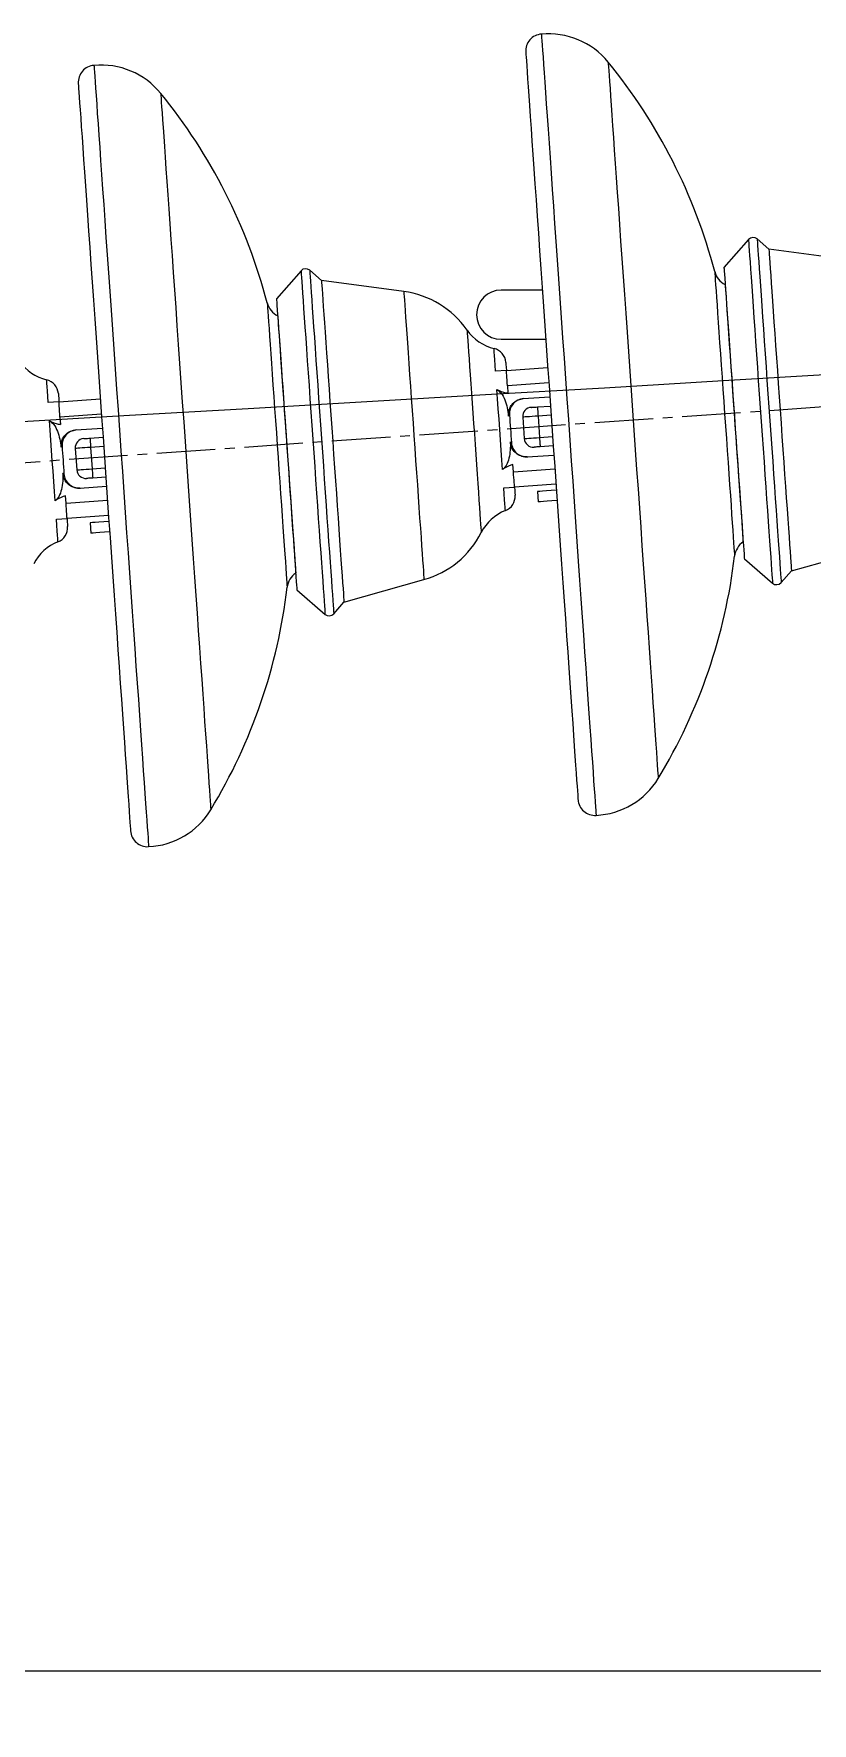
# Model space of a CAD drawing. Header units: millimetres. Extents: x 1587714 to 3094800, y -694377 to -413614.
# Drawn here: x 2056568 to 2056821, y -550171 to -549621 of the extents above; entities that cross this region are included whole.
import ezdxf

# ---------------------------------------------------------------- set-up
doc = ezdxf.new("R2010")
doc.units = ezdxf.units.MM
doc.linetypes.add('CENTER2', pattern=[28.575, 19.05, -3.175, 3.175, -3.175])
doc.layers.add('0_EJES', color=1, linetype='CENTER2')
doc.layers.add('M0_EQUIPOS', color=7, linetype='Continuous')

# ---------------------------------------------------------------- blocks, each defined once
blk = doc.blocks.new('poste doble terminal TM1')
at = {"layer": '0_EJES'}
blk.add_line((-248, 9025), (-1143.24, 8962.4), dxfattribs=at)
at = {"layer": 'M0_EQUIPOS', "color": 160, "linetype": 'Continuous', "lineweight": 15}
for p, q in [((-587.52, 9057.48), (-595.49, 9048.32)), ((-580.88, 9054.35), (-584.7, 9057.68)), ((-554.06, 9050.73), (-580.88, 9054.35)), ((-733.17, 9047.3), (-741.13, 9038.13)), ((-726.52, 9044.17), (-730.35, 9047.49)), ((-699.71, 9040.55), (-726.52, 9044.17)), ((-654.6, 9041), (-668, 9041)), ((-594.98, 9041), (-594.98, 9041)), ((-668, 9025), (-653.49, 9025)), ((-653.24, 9021.45), (-653.21, 9020.75)), ((-798.88, 9011.26), (-798.85, 9010.56)), ((-666.33, 9014.82), (-669.81, 9014.58)), ((-666.33, 9014.82), (-652.84, 9015.76)), ((-652.49, 9010.77), (-665.98, 9009.83)), ((-665.98, 9009.83), (-665.81, 9007.47)), ((-660.83, 9005.66), (-652.17, 9006.26)), ((-811.97, 9004.63), (-815.45, 9004.39)), ((-811.97, 9004.63), (-798.48, 9005.58)), ((-798.13, 9000.59), (-811.62, 8999.65)), ((-665.31, 9000.33), (-665.59, 9000.01)), ((-656.22, 9002.97), (-651.97, 9003.27)), ((-651.76, 9000.28), (-656.02, 8999.98)), ((-811.62, 8999.65), (-811.46, 8997.29)), ((-806.47, 8995.47), (-797.82, 8996.08)), ((-661, 8999.63), (-660.52, 8992.65)), ((-656.02, 8999.98), (-655.53, 8992.99)), ((-810.96, 8990.15), (-811.23, 8989.82)), ((-806.65, 8989.44), (-806.16, 8982.46)), ((-801.87, 8992.79), (-797.61, 8993.08)), ((-797.4, 8990.09), (-801.66, 8989.79)), ((-801.66, 8989.79), (-801.17, 8982.81)), ((-655.53, 8992.99), (-651.27, 8993.29)), ((-651.06, 8990.3), (-655.32, 8990)), ((-664.02, 8981.85), (-664.19, 8984.21)), ((-659.5, 8986.7), (-650.85, 8987.31)), ((-801.17, 8982.81), (-796.91, 8983.11)), ((-796.7, 8980.11), (-800.96, 8979.82)), ((-664.02, 8981.85), (-650.53, 8982.79)), ((-809.66, 8971.67), (-809.83, 8974.03)), ((-805.15, 8976.52), (-796.49, 8977.12)), ((-667.15, 8976.62), (-663.67, 8976.86)), ((-650.19, 8977.8), (-663.67, 8976.86)), ((-656.21, 8975.43), (-655.97, 8972.03)), ((-809.66, 8971.67), (-796.18, 8972.61)), ((-795.83, 8967.62), (-809.32, 8966.68)), ((-812.8, 8966.43), (-809.32, 8966.68)), ((-801.85, 8965.24), (-801.62, 8961.85)), ((-573.55, 8949.61), (-547.5, 8956.92)), ((-588.86, 8953.55), (-579.7, 8945.58)), ((-719.2, 8939.42), (-693.15, 8946.74)), ((-576.88, 8945.78), (-573.55, 8949.61)), ((-734.51, 8943.36), (-725.34, 8935.4)), ((-722.52, 8935.6), (-719.2, 8939.42))]:
    blk.add_line(p, q, dxfattribs=at)
at = {"layer": 'M0_EQUIPOS', "color": 20, "linetype": 'Continuous', "lineweight": 15}
blk.add_line((1230.79, 8591.29), (-888.16, 8591.29), dxfattribs=at)
at = {"layer": 'M0_EQUIPOS', "color": 160, "linetype": 'Continuous', "lineweight": 15, "flags": 128}
for points in [[(-654.92, 9124.37), (-654.92, 9124.32), (-654.89, 9123.97), (-654.84, 9123.26), (-654.77, 9122.2), (-654.67, 9120.8), (-654.55, 9119.04), (-654.4, 9116.95), (-654.23, 9114.52), (-654.04, 9111.77), (-653.82, 9108.7), (-653.59, 9105.32), (-653.33, 9101.63), (-653.05, 9097.66), (-652.75, 9093.4), (-652.44, 9088.88), (-652.1, 9084.1), (-651.75, 9079.07), (-651.38, 9073.82), (-651, 9068.36), (-650.61, 9062.7), (-650.2, 9056.85), (-649.78, 9050.84), (-649.35, 9044.68), (-648.91, 9038.39), (-648.46, 9031.98), (-648, 9025.47), (-647.54, 9018.89), (-647.08, 9012.24), (-646.61, 9005.56), (-646.14, 8998.85), (-645.67, 8992.13), (-645.2, 8985.43), (-644.74, 8978.76), (-644.27, 8972.15), (-643.82, 8965.6), (-643.37, 8959.14), (-642.92, 8952.79), (-642.49, 8946.56), (-642.06, 8940.47), (-641.64, 8934.54), (-641.24, 8928.78), (-640.85, 8923.22), (-640.48, 8917.86), (-640.12, 8912.72), (-639.78, 8907.82), (-639.45, 8903.16), (-639.14, 8898.77), (-638.86, 8894.66), (-638.59, 8890.82), (-638.34, 8887.29), (-638.12, 8884.06), (-637.91, 8881.15), (-637.73, 8878.56), (-637.57, 8876.3), (-637.44, 8874.37), (-637.33, 8872.79), (-637.24, 8871.56), (-637.18, 8870.67), (-637.14, 8870.14), (-637.13, 8869.97)], [(-660.02, 9118.5), (-660.01, 9118.32), (-659.97, 9117.78), (-659.91, 9116.89), (-659.82, 9115.65), (-659.71, 9114.06), (-659.58, 9112.13), (-659.42, 9109.85), (-659.24, 9107.25), (-659.03, 9104.32), (-658.81, 9101.08), (-658.56, 9097.53), (-658.29, 9093.68), (-658, 9089.55), (-657.69, 9085.15), (-657.37, 9080.49), (-657.02, 9075.58), (-656.66, 9070.44), (-656.29, 9065.09), (-655.9, 9059.53), (-655.5, 9053.8), (-655.09, 9047.89), (-654.66, 9041.83), (-654.23, 9035.65), (-653.79, 9029.35), (-653.34, 9022.95), (-652.89, 9016.47), (-652.43, 9009.94), (-651.97, 9003.37), (-651.51, 8996.78), (-651.05, 8990.19), (-650.59, 8983.62), (-650.14, 8977.09), (-649.68, 8970.62), (-649.24, 8964.22), (-648.79, 8957.92), (-648.36, 8951.73), (-647.94, 8945.68), (-647.53, 8939.77), (-647.12, 8934.03), (-646.74, 8928.48), (-646.36, 8923.13), (-646, 8917.99), (-645.66, 8913.08), (-645.33, 8908.42), (-645.03, 8904.02), (-644.74, 8899.89), (-644.47, 8896.04), (-644.22, 8892.49), (-643.99, 8889.25), (-643.79, 8886.32), (-643.61, 8883.71), (-643.45, 8881.44), (-643.31, 8879.51), (-643.2, 8877.92), (-643.11, 8876.67), (-643.05, 8875.78), (-643.01, 8875.25), (-643, 8875.07)], [(-800.56, 9114.18), (-800.56, 9114.14), (-800.54, 9113.79), (-800.49, 9113.08), (-800.41, 9112.02), (-800.31, 9110.61), (-800.19, 9108.86), (-800.04, 9106.77), (-799.87, 9104.34), (-799.68, 9101.59), (-799.47, 9098.51), (-799.23, 9095.13), (-798.97, 9091.45), (-798.7, 9087.47), (-798.4, 9083.22), (-798.08, 9078.69), (-797.75, 9073.91), (-797.4, 9068.89), (-797.03, 9063.64), (-796.65, 9058.17), (-796.25, 9052.51), (-795.84, 9046.67), (-795.42, 9040.66), (-794.99, 9034.5), (-794.55, 9028.2), (-794.1, 9021.79), (-793.65, 9015.29), (-793.19, 9008.7), (-792.72, 9002.06), (-792.26, 8995.37), (-791.79, 8988.66), (-791.32, 8981.95), (-790.85, 8975.25), (-790.38, 8968.58), (-789.92, 8961.96), (-789.46, 8955.41), (-789.01, 8948.96), (-788.57, 8942.6), (-788.13, 8936.37), (-787.7, 8930.28), (-787.29, 8924.35), (-786.89, 8918.6), (-786.5, 8913.03), (-786.12, 8907.67), (-785.76, 8902.54), (-785.42, 8897.63), (-785.1, 8892.98), (-784.79, 8888.59), (-784.5, 8884.47), (-784.23, 8880.64), (-783.99, 8877.1), (-783.76, 8873.88), (-783.56, 8870.96), (-783.37, 8868.37), (-783.22, 8866.11), (-783.08, 8864.19), (-782.97, 8862.61), (-782.89, 8861.37), (-782.82, 8860.49), (-782.79, 8859.96), (-782.77, 8859.78)], [(-633.19, 9115.26), (-633.18, 9115.09), (-633.14, 9114.56), (-633.08, 9113.67), (-633, 9112.44), (-632.89, 9110.86), (-632.75, 9108.94), (-632.59, 9106.69), (-632.41, 9104.11), (-632.21, 9101.21), (-631.99, 9097.99), (-631.74, 9094.48), (-631.47, 9090.67), (-631.19, 9086.58), (-630.88, 9082.23), (-630.56, 9077.63), (-630.22, 9072.78), (-629.87, 9067.71), (-629.5, 9062.42), (-629.12, 9056.95), (-628.72, 9051.3), (-628.31, 9045.48), (-627.9, 9039.53), (-627.47, 9033.45), (-627.04, 9027.27), (-626.6, 9020.99), (-626.16, 9014.65), (-625.71, 9008.27), (-625.26, 9001.85), (-624.81, 8995.42), (-624.36, 8989), (-623.92, 8982.62), (-623.47, 8976.28), (-623.04, 8970), (-622.6, 8963.82), (-622.18, 8957.74), (-621.76, 8951.79), (-621.36, 8945.97), (-620.96, 8940.32), (-620.58, 8934.85), (-620.21, 8929.56), (-619.85, 8924.49), (-619.51, 8919.65), (-619.19, 8915.04), (-618.89, 8910.69), (-618.6, 8906.6), (-618.34, 8902.79), (-618.09, 8899.28), (-617.87, 8896.06), (-617.66, 8893.16), (-617.48, 8890.58), (-617.32, 8888.33), (-617.19, 8886.41), (-617.08, 8884.83), (-616.99, 8883.6), (-616.93, 8882.71), (-616.89, 8882.18), (-616.88, 8882.01)], [(-805.67, 9108.31), (-805.66, 9108.13), (-805.62, 9107.6), (-805.56, 9106.71), (-805.47, 9105.47), (-805.36, 9103.88), (-805.22, 9101.94), (-805.06, 9099.67), (-804.88, 9097.06), (-804.68, 9094.14), (-804.45, 9090.89), (-804.2, 9087.34), (-803.93, 9083.49), (-803.64, 9079.37), (-803.34, 9074.96), (-803.01, 9070.3), (-802.67, 9065.4), (-802.31, 9060.26), (-801.93, 9054.9), (-801.54, 9049.35), (-801.14, 9043.61), (-800.73, 9037.71), (-800.31, 9031.65), (-799.87, 9025.46), (-799.43, 9019.16), (-798.99, 9012.76), (-798.53, 9006.29), (-798.08, 8999.76), (-797.62, 8993.19), (-797.16, 8986.6), (-796.7, 8980.01), (-796.24, 8973.44), (-795.78, 8966.91), (-795.33, 8960.43), (-794.88, 8954.04), (-794.44, 8947.74), (-794.01, 8941.55), (-793.58, 8935.49), (-793.17, 8929.59), (-792.77, 8923.85), (-792.38, 8918.29), (-792.01, 8912.94), (-791.65, 8907.8), (-791.3, 8902.9), (-790.98, 8898.24), (-790.67, 8893.83), (-790.38, 8889.7), (-790.11, 8885.86), (-789.86, 8882.31), (-789.64, 8879.06), (-789.43, 8876.13), (-789.25, 8873.53), (-789.09, 8871.26), (-788.96, 8869.32), (-788.84, 8867.73), (-788.76, 8866.49), (-788.7, 8865.6), (-788.66, 8865.06), (-788.65, 8864.89)], [(-778.84, 9105.08), (-778.83, 9104.9), (-778.79, 9104.37), (-778.73, 9103.49), (-778.64, 9102.26), (-778.53, 9100.68), (-778.4, 9098.76), (-778.24, 9096.5), (-778.06, 9093.92), (-777.85, 9091.02), (-777.63, 9087.81), (-777.38, 9084.29), (-777.12, 9080.49), (-776.83, 9076.4), (-776.53, 9072.05), (-776.21, 9067.44), (-775.87, 9062.59), (-775.51, 9057.52), (-775.14, 9052.24), (-774.76, 9046.76), (-774.36, 9041.11), (-773.96, 9035.3), (-773.54, 9029.34), (-773.12, 9023.27), (-772.68, 9017.08), (-772.25, 9010.81), (-771.8, 9004.47), (-771.36, 8998.08), (-770.91, 8991.66), (-770.46, 8985.24), (-770.01, 8978.82), (-769.56, 8972.43), (-769.12, 8966.09), (-768.68, 8959.82), (-768.25, 8953.63), (-767.82, 8947.56), (-767.41, 8941.6), (-767, 8935.79), (-766.6, 8930.14), (-766.22, 8924.66), (-765.85, 8919.38), (-765.5, 8914.31), (-765.16, 8909.46), (-764.84, 8904.85), (-764.53, 8900.5), (-764.25, 8896.41), (-763.98, 8892.61), (-763.73, 8889.09), (-763.51, 8885.88), (-763.31, 8882.98), (-763.13, 8880.4), (-762.97, 8878.14), (-762.83, 8876.22), (-762.72, 8874.65), (-762.64, 8873.41), (-762.58, 8872.53), (-762.54, 8872), (-762.53, 8871.82)], [(-587.52, 9057.48), (-587.52, 9057.44), (-587.5, 9057.08), (-587.45, 9056.38), (-587.37, 9055.33), (-587.28, 9053.94), (-587.16, 9052.21), (-587.01, 9050.17), (-586.85, 9047.82), (-586.66, 9045.18), (-586.46, 9042.26), (-586.24, 9039.08), (-586, 9035.67), (-585.74, 9032.03), (-585.48, 9028.21), (-585.2, 9024.22), (-584.91, 9020.09), (-584.61, 9015.83), (-584.31, 9011.49), (-584, 9007.08), (-583.69, 9002.64), (-583.38, 8998.2), (-583.07, 8993.77), (-582.76, 8989.39), (-582.46, 8985.09), (-582.17, 8980.89), (-581.88, 8976.83), (-581.61, 8972.92), (-581.35, 8969.19), (-581.1, 8965.66), (-580.87, 8962.36), (-580.66, 8959.31), (-580.47, 8956.53), (-580.29, 8954.03), (-580.14, 8951.83), (-580, 8949.95), (-579.9, 8948.39), (-579.81, 8947.17), (-579.75, 8946.29), (-579.71, 8945.76), (-579.7, 8945.58), (-579.7, 8945.58)], [(-584.7, 9057.68), (-584.7, 9057.63), (-584.67, 9057.28), (-584.63, 9056.58), (-584.55, 9055.52), (-584.45, 9054.13), (-584.33, 9052.41), (-584.19, 9050.37), (-584.03, 9048.02), (-583.84, 9045.37), (-583.64, 9042.45), (-583.42, 9039.28), (-583.18, 9035.86), (-582.92, 9032.23), (-582.66, 9028.41), (-582.38, 9024.42), (-582.09, 9020.28), (-581.79, 9016.03), (-581.49, 9011.69), (-581.18, 9007.28), (-580.87, 9002.84), (-580.56, 8998.39), (-580.25, 8993.97), (-579.94, 8989.59), (-579.64, 8985.29), (-579.35, 8981.09), (-579.06, 8977.02), (-578.79, 8973.11), (-578.53, 8969.38), (-578.28, 8965.86), (-578.05, 8962.56), (-577.84, 8959.51), (-577.64, 8956.73), (-577.47, 8954.23), (-577.32, 8952.03), (-577.18, 8950.15), (-577.07, 8948.59), (-576.99, 8947.36), (-576.93, 8946.49), (-576.89, 8945.96), (-576.88, 8945.78)], [(-580.88, 9054.35), (-580.86, 9054.17), (-580.83, 9053.64), (-580.76, 9052.75), (-580.68, 9051.51), (-580.57, 9049.94), (-580.43, 9048.04), (-580.28, 9045.82), (-580.1, 9043.31), (-579.91, 9040.51), (-579.69, 9037.45), (-579.46, 9034.15), (-579.22, 9030.62), (-578.96, 9026.91), (-578.68, 9023.02), (-578.4, 9018.98), (-578.11, 9014.84), (-577.82, 9010.6), (-577.52, 9006.3), (-577.21, 9001.98), (-576.91, 8997.65), (-576.61, 8993.36), (-576.31, 8989.12), (-576.02, 8984.97), (-575.74, 8980.94), (-575.47, 8977.05), (-575.21, 8973.33), (-574.96, 8969.81), (-574.73, 8966.51), (-574.52, 8963.45), (-574.32, 8960.65), (-574.15, 8958.14), (-573.99, 8955.92), (-573.86, 8954.02), (-573.75, 8952.44), (-573.66, 8951.21), (-573.6, 8950.32), (-573.56, 8949.79), (-573.55, 8949.61)], [(-733.17, 9047.3), (-733.17, 9047.25), (-733.14, 9046.9), (-733.09, 9046.19), (-733.02, 9045.14), (-732.92, 9043.75), (-732.8, 9042.03), (-732.66, 9039.99), (-732.49, 9037.63), (-732.31, 9034.99), (-732.1, 9032.07), (-731.88, 9028.89), (-731.64, 9025.48), (-731.39, 9021.85), (-731.12, 9018.03), (-730.84, 9014.04), (-730.55, 9009.9), (-730.26, 9005.65), (-729.95, 9001.31), (-729.64, 8996.9), (-729.33, 8992.46), (-729.02, 8988.01), (-728.71, 8983.59), (-728.41, 8979.21), (-728.11, 8974.91), (-727.81, 8970.71), (-727.53, 8966.64), (-727.26, 8962.73), (-726.99, 8959), (-726.75, 8955.48), (-726.52, 8952.18), (-726.3, 8949.13), (-726.11, 8946.35), (-725.93, 8943.85), (-725.78, 8941.65), (-725.65, 8939.76), (-725.54, 8938.21), (-725.45, 8936.98), (-725.39, 8936.1), (-725.36, 8935.58), (-725.34, 8935.4), (-725.34, 8935.4)], [(-730.35, 9047.49), (-730.34, 9047.45), (-730.32, 9047.1), (-730.27, 9046.39), (-730.2, 9045.34), (-730.1, 9043.95), (-729.98, 9042.23), (-729.84, 9040.18), (-729.67, 9037.83), (-729.49, 9035.19), (-729.28, 9032.27), (-729.06, 9029.09), (-728.82, 9025.68), (-728.57, 9022.05), (-728.3, 9018.22), (-728.02, 9014.23), (-727.73, 9010.1), (-727.43, 9005.85), (-727.13, 9001.5), (-726.82, 8997.1), (-726.51, 8992.66), (-726.2, 8988.21), (-725.89, 8983.78), (-725.59, 8979.41), (-725.29, 8975.1), (-724.99, 8970.91), (-724.71, 8966.84), (-724.43, 8962.93), (-724.17, 8959.2), (-723.93, 8955.68), (-723.7, 8952.38), (-723.48, 8949.33), (-723.29, 8946.54), (-723.11, 8944.04), (-722.96, 8941.85), (-722.83, 8939.96), (-722.72, 8938.4), (-722.63, 8937.18), (-722.57, 8936.3), (-722.53, 8935.77), (-722.52, 8935.6)], [(-598.52, 9047.02), (-598.5, 9046.84), (-598.47, 9046.31), (-598.41, 9045.44), (-598.32, 9044.22), (-598.21, 9042.68), (-598.08, 9040.81), (-597.93, 9038.64), (-597.76, 9036.19), (-597.57, 9033.46), (-597.36, 9030.48), (-597.13, 9027.27), (-596.9, 9023.87), (-596.65, 9020.28), (-596.39, 9016.55), (-596.12, 9012.7), (-595.84, 9008.76), (-595.56, 9004.75), (-595.28, 9000.72), (-595, 8996.68), (-594.72, 8992.68), (-594.44, 8988.73), (-594.17, 8984.88), (-593.91, 8981.15), (-593.66, 8977.57), (-593.42, 8974.16), (-593.2, 8970.95), (-592.99, 8967.98), (-592.8, 8965.25), (-592.63, 8962.79), (-592.47, 8960.62), (-592.34, 8958.75), (-592.24, 8957.21), (-592.15, 8955.99), (-592.09, 8955.12), (-592.05, 8954.59), (-592.04, 8954.42)], [(-595.49, 9048.32), (-595.49, 9048.27), (-595.46, 9047.92), (-595.41, 9047.22), (-595.34, 9046.18), (-595.24, 9044.81), (-595.13, 9043.11), (-594.98, 9041.09), (-594.82, 9038.78), (-594.64, 9036.19), (-594.44, 9033.34), (-594.23, 9030.25), (-594, 9026.94), (-593.75, 9023.44), (-593.49, 9019.77), (-593.23, 9015.96), (-592.95, 9012.04), (-592.67, 9008.04), (-592.39, 9003.99), (-592.11, 8999.91), (-591.82, 8995.84), (-591.54, 8991.81), (-591.26, 8987.85), (-590.99, 8983.98), (-590.73, 8980.24), (-590.48, 8976.65), (-590.24, 8973.25), (-590.02, 8970.04), (-589.81, 8967.07), (-589.62, 8964.34), (-589.45, 8961.89), (-589.3, 8959.73), (-589.17, 8957.87), (-589.06, 8956.33), (-588.97, 8955.12), (-588.91, 8954.25), (-588.88, 8953.72), (-588.86, 8953.55)], [(-726.52, 9044.17), (-726.51, 9043.99), (-726.47, 9043.45), (-726.41, 9042.56), (-726.32, 9041.33), (-726.21, 9039.76), (-726.08, 9037.85), (-725.92, 9035.64), (-725.75, 9033.12), (-725.55, 9030.33), (-725.34, 9027.27), (-725.11, 9023.96), (-724.86, 9020.44), (-724.6, 9016.72), (-724.33, 9012.83), (-724.05, 9008.8), (-723.76, 9004.65), (-723.46, 9000.41), (-723.16, 8996.12), (-722.86, 8991.79), (-722.56, 8987.47), (-722.25, 8983.17), (-721.96, 8978.94), (-721.67, 8974.79), (-721.39, 8970.76), (-721.11, 8966.87), (-720.85, 8963.15), (-720.61, 8959.63), (-720.38, 8956.32), (-720.16, 8953.26), (-719.97, 8950.47), (-719.79, 8947.95), (-719.64, 8945.73), (-719.5, 8943.83), (-719.39, 8942.26), (-719.31, 8941.03), (-719.25, 8940.14), (-719.21, 8939.6), (-719.2, 8939.42)], [(-699.71, 9040.55), (-699.69, 9040.37), (-699.66, 9039.84), (-699.6, 9038.95), (-699.51, 9037.72), (-699.4, 9036.16), (-699.27, 9034.27), (-699.11, 9032.07), (-698.94, 9029.58), (-698.75, 9026.81), (-698.54, 9023.79), (-698.31, 9020.55), (-698.07, 9017.1), (-697.81, 9013.47), (-697.55, 9009.69), (-697.28, 9005.78), (-697, 9001.79), (-696.71, 8997.73), (-696.43, 8993.64), (-696.14, 8989.56), (-695.86, 8985.5), (-695.58, 8981.5), (-695.3, 8977.6), (-695.04, 8973.82), (-694.79, 8970.19), (-694.55, 8966.74), (-694.32, 8963.49), (-694.11, 8960.47), (-693.91, 8957.71), (-693.74, 8955.22), (-693.59, 8953.02), (-693.45, 8951.13), (-693.34, 8949.56), (-693.26, 8948.33), (-693.2, 8947.45), (-693.16, 8946.91), (-693.15, 8946.74), (-693.15, 8946.74)], [(-595.11, 9042.83), (-595.1, 9042.66), (-595.06, 9042.12), (-595, 9041.24), (-594.91, 9040.01), (-594.8, 9038.44), (-594.67, 9036.56), (-594.52, 9034.37), (-594.34, 9031.9), (-594.15, 9029.16), (-593.94, 9026.18), (-593.72, 9022.99), (-593.48, 9019.61), (-593.24, 9016.07), (-592.98, 9012.4), (-592.72, 9008.63), (-592.45, 9004.8), (-592.18, 9000.93), (-591.91, 8997.07), (-591.64, 8993.23), (-591.38, 8989.47), (-591.12, 8985.8), (-590.87, 8982.25), (-590.64, 8978.87), (-590.41, 8975.68), (-590.2, 8972.7), (-590.01, 8969.97), (-589.84, 8967.49), (-589.69, 8965.31), (-589.56, 8963.42), (-589.45, 8961.86), (-589.36, 8960.63), (-589.3, 8959.74), (-589.26, 8959.21), (-589.25, 8959.03), (-589.25, 8959.03)], [(-744.16, 9036.83), (-744.15, 9036.66), (-744.11, 9036.13), (-744.05, 9035.26), (-743.96, 9034.04), (-743.86, 9032.49), (-743.73, 9030.63), (-743.57, 9028.46), (-743.4, 9026), (-743.21, 9023.27), (-743, 9020.29), (-742.78, 9017.09), (-742.54, 9013.68), (-742.29, 9010.1), (-742.03, 9006.37), (-741.76, 9002.51), (-741.48, 8998.57), (-741.2, 8994.57), (-740.92, 8990.53), (-740.64, 8986.5), (-740.36, 8982.49), (-740.08, 8978.55), (-739.81, 8974.7), (-739.55, 8970.96), (-739.3, 8967.38), (-739.07, 8963.97), (-738.84, 8960.77), (-738.63, 8957.79), (-738.44, 8955.06), (-738.27, 8952.6), (-738.12, 8950.43), (-737.99, 8948.57), (-737.88, 8947.02), (-737.79, 8945.81), (-737.73, 8944.93), (-737.7, 8944.41), (-737.68, 8944.23)], [(-741.13, 9038.13), (-741.13, 9038.09), (-741.11, 9037.74), (-741.06, 9037.04), (-740.99, 9036), (-740.89, 9034.62), (-740.77, 9032.92), (-740.63, 9030.91), (-740.47, 9028.6), (-740.29, 9026.01), (-740.09, 9023.15), (-739.87, 9020.06), (-739.64, 9016.75), (-739.39, 9013.25), (-739.14, 9009.59), (-738.87, 9005.78), (-738.6, 9001.86), (-738.32, 8997.86), (-738.03, 8993.8), (-737.75, 8989.73), (-737.47, 8985.66), (-737.18, 8981.63), (-736.91, 8977.67), (-736.64, 8973.8), (-736.37, 8970.06), (-736.12, 8966.47), (-735.89, 8963.06), (-735.66, 8959.86), (-735.45, 8956.88), (-735.26, 8954.16), (-735.09, 8951.71), (-734.94, 8949.54), (-734.81, 8947.69), (-734.7, 8946.14), (-734.62, 8944.93), (-734.56, 8944.06), (-734.52, 8943.54), (-734.51, 8943.36)], [(-740.75, 9032.65), (-740.74, 9032.47), (-740.7, 9031.94), (-740.64, 9031.05), (-740.55, 9029.82), (-740.45, 9028.26), (-740.31, 9026.37), (-740.16, 9024.19), (-739.99, 9021.71), (-739.8, 9018.98), (-739.59, 9016), (-739.37, 9012.81), (-739.13, 9009.43), (-738.88, 9005.88), (-738.62, 9002.22), (-738.36, 8998.45), (-738.09, 8994.61), (-737.82, 8990.75), (-737.55, 8986.88), (-737.28, 8983.05), (-737.02, 8979.28), (-736.76, 8975.61), (-736.52, 8972.07), (-736.28, 8968.69), (-736.06, 8965.5), (-735.85, 8962.52), (-735.66, 8959.78), (-735.48, 8957.31), (-735.33, 8955.12), (-735.2, 8953.24), (-735.09, 8951.68), (-735, 8950.44), (-734.94, 8949.56), (-734.9, 8949.02), (-734.89, 8948.85), (-734.89, 8948.85)], [(-679.11, 9027.98), (-679.11, 9027.94), (-679.08, 9027.59), (-679.04, 9026.9), (-678.96, 9025.86), (-678.87, 9024.5), (-678.75, 9022.83), (-678.61, 9020.87), (-678.46, 9018.62), (-678.28, 9016.13), (-678.09, 9013.42), (-677.89, 9010.51), (-677.67, 9007.43), (-677.45, 9004.23), (-677.22, 9000.92), (-676.98, 8997.56), (-676.75, 8994.17), (-676.51, 8990.78), (-676.28, 8987.44), (-676.05, 8984.18), (-675.83, 8981.04), (-675.62, 8978.04), (-675.42, 8975.23), (-675.24, 8972.62), (-675.07, 8970.25), (-674.93, 8968.15), (-674.8, 8966.32), (-674.69, 8964.81), (-674.61, 8963.61), (-674.55, 8962.74), (-674.51, 8962.22), (-674.5, 8962.05)], [(-669.81, 9014.58), (-669.95, 9016.6), (-670.07, 9018.34), (-670.17, 9019.76), (-670.25, 9020.84), (-670.3, 9021.57), (-670.32, 9021.94), (-670.33, 9021.98)], [(-666.51, 9017.47), (-666.5, 9017.3), (-666.46, 9016.8), (-666.41, 9015.97), (-666.33, 9014.82)], [(-653.19, 9020.75), (-653.19, 9020.75), (-653.21, 9020.75)], [(-815.45, 9004.39), (-815.59, 9006.42), (-815.72, 9008.15), (-815.82, 9009.57), (-815.89, 9010.65), (-815.94, 9011.38), (-815.97, 9011.75), (-815.97, 9011.8)], [(-665.98, 9009.83), (-666.05, 9010.8), (-666.11, 9011.74), (-666.17, 9012.6), (-666.22, 9013.36), (-666.27, 9013.98), (-666.3, 9014.44), (-666.32, 9014.72), (-666.33, 9014.82)], [(-812.16, 9007.29), (-812.14, 9007.12), (-812.11, 9006.61), (-812.05, 9005.78), (-811.97, 9004.63)], [(-798.83, 9010.57), (-798.84, 9010.56), (-798.85, 9010.56)], [(-667.57, 8982.57), (-667.78, 8985.63), (-668.01, 8988.86), (-668.24, 8992.2), (-668.48, 8995.6), (-668.72, 8998.99), (-668.95, 9002.33), (-669.18, 9005.56), (-669.39, 9008.62)], [(-811.62, 8999.65), (-811.69, 9000.62), (-811.76, 9001.56), (-811.82, 9002.42), (-811.87, 9003.17), (-811.91, 9003.79), (-811.94, 9004.26), (-811.96, 9004.54), (-811.97, 9004.63)], [(-665.31, 9000.33), (-665.24, 8999.22), (-665.16, 8998.1), (-665.08, 8996.97), (-665, 8995.84), (-664.92, 8994.71), (-664.84, 8993.58), (-664.76, 8992.46), (-664.68, 8991.35)], [(-658.22, 9002.83), (-658.18, 9002.83), (-658.07, 9002.84), (-657.88, 9002.85), (-657.64, 9002.87), (-657.33, 9002.89), (-656.99, 9002.92), (-656.61, 9002.94), (-656.22, 9002.97)], [(-656.22, 9002.97), (-656.22, 9002.91), (-656.21, 9002.74), (-656.19, 9002.47), (-656.16, 9002.09), (-656.13, 9001.64), (-656.1, 9001.12), (-656.06, 9000.56), (-656.02, 8999.98)], [(-813.21, 8972.38), (-813.43, 8975.45), (-813.65, 8978.68), (-813.89, 8982.02), (-814.13, 8985.41), (-814.36, 8988.81), (-814.6, 8992.15), (-814.82, 8995.38), (-815.04, 8998.44)], [(-656.02, 8999.98), (-656.99, 8999.91), (-657.92, 8999.84), (-658.79, 8999.78), (-659.54, 8999.73), (-660.16, 8999.69), (-660.62, 8999.66), (-660.91, 8999.64), (-661, 8999.63)], [(-810.96, 8990.15), (-810.88, 8989.03), (-810.8, 8987.91), (-810.72, 8986.79), (-810.64, 8985.66), (-810.56, 8984.53), (-810.49, 8983.4), (-810.41, 8982.28), (-810.33, 8981.17)], [(-801.66, 8989.79), (-802.63, 8989.72), (-803.57, 8989.66), (-804.43, 8989.6), (-805.19, 8989.55), (-805.81, 8989.5), (-806.27, 8989.47), (-806.55, 8989.45), (-806.65, 8989.44)], [(-803.86, 8992.65), (-803.83, 8992.65), (-803.71, 8992.66), (-803.53, 8992.67), (-803.28, 8992.69), (-802.98, 8992.71), (-802.63, 8992.73), (-802.26, 8992.76), (-801.87, 8992.79)], [(-801.87, 8992.79), (-801.87, 8992.73), (-801.85, 8992.56), (-801.83, 8992.28), (-801.81, 8991.91), (-801.78, 8991.46), (-801.74, 8990.94), (-801.7, 8990.38), (-801.66, 8989.79)], [(-660.52, 8992.65), (-660.42, 8992.65), (-660.14, 8992.67), (-659.67, 8992.7), (-659.05, 8992.75), (-658.3, 8992.8), (-657.44, 8992.86), (-656.5, 8992.93), (-655.53, 8992.99)], [(-655.32, 8990), (-655.71, 8989.97), (-656.08, 8989.95), (-656.43, 8989.92), (-656.73, 8989.9), (-656.98, 8989.89), (-657.16, 8989.87), (-657.27, 8989.87), (-657.31, 8989.86)], [(-655.53, 8992.99), (-655.49, 8992.41), (-655.45, 8991.85), (-655.41, 8991.33), (-655.38, 8990.88), (-655.35, 8990.51), (-655.33, 8990.23), (-655.32, 8990.06), (-655.32, 8990)], [(-806.16, 8982.46), (-806.06, 8982.47), (-805.78, 8982.49), (-805.32, 8982.52), (-804.7, 8982.56), (-803.94, 8982.62), (-803.08, 8982.68), (-802.14, 8982.74), (-801.17, 8982.81)], [(-800.96, 8979.82), (-801.35, 8979.79), (-801.73, 8979.76), (-802.07, 8979.74), (-802.37, 8979.72), (-802.62, 8979.7), (-802.81, 8979.69), (-802.92, 8979.68), (-802.96, 8979.68)], [(-801.17, 8982.81), (-801.13, 8982.23), (-801.09, 8981.66), (-801.06, 8981.15), (-801.02, 8980.69), (-801, 8980.32), (-800.98, 8980.05), (-800.97, 8979.87), (-800.96, 8979.82)], [(-663.67, 8976.86), (-663.68, 8976.96), (-663.7, 8977.24), (-663.73, 8977.7), (-663.77, 8978.32), (-663.83, 8979.08), (-663.89, 8979.94), (-663.95, 8980.88), (-664.02, 8981.85)], [(-666.64, 8969.21), (-666.64, 8969.26), (-666.67, 8969.63), (-666.72, 8970.35), (-666.79, 8971.44), (-666.89, 8972.85), (-667.01, 8974.59), (-667.15, 8976.62)], [(-663.67, 8976.86), (-663.59, 8975.72), (-663.53, 8974.88), (-663.5, 8974.38), (-663.49, 8974.21)], [(-650.05, 8975.86), (-651.74, 8975.74), (-653.28, 8975.63), (-654.52, 8975.55), (-655.44, 8975.48), (-656, 8975.44), (-656.21, 8975.43), (-656.21, 8975.43)], [(-809.32, 8966.68), (-809.32, 8966.77), (-809.34, 8967.06), (-809.38, 8967.52), (-809.42, 8968.14), (-809.47, 8968.89), (-809.53, 8969.76), (-809.6, 8970.69), (-809.66, 8971.67)], [(-649.81, 8972.46), (-651.5, 8972.35), (-653.05, 8972.24), (-654.29, 8972.15), (-655.2, 8972.09), (-655.76, 8972.05), (-655.97, 8972.03), (-655.97, 8972.03)], [(-812.28, 8959.03), (-812.28, 8959.07), (-812.31, 8959.44), (-812.36, 8960.17), (-812.44, 8961.25), (-812.54, 8962.67), (-812.66, 8964.41), (-812.8, 8966.43)], [(-809.32, 8966.68), (-809.24, 8965.53), (-809.18, 8964.7), (-809.14, 8964.2), (-809.13, 8964.03)], [(-795.69, 8965.68), (-797.38, 8965.56), (-798.93, 8965.45), (-800.17, 8965.36), (-801.08, 8965.3), (-801.65, 8965.26), (-801.85, 8965.24), (-801.85, 8965.24)], [(-795.46, 8962.28), (-797.14, 8962.16), (-798.69, 8962.05), (-799.93, 8961.97), (-800.84, 8961.9), (-801.41, 8961.86), (-801.62, 8961.85), (-801.62, 8961.85)]]:
    blk.add_lwpolyline(points, dxfattribs=at)
at = {"layer": 'M0_EQUIPOS', "color": 160, "linetype": 'Continuous', "lineweight": 15}
for centre, radius, start, end in [((-654.54, 9118.88), 5.5, 93.9849, 184), ((-652.6, 9099.43), 25.05, 39.21, 95.3104), ((-800.18, 9108.7), 5.5, 93.9849, 184), ((-798.25, 9089.24), 25.05, 39.21, 95.3104), ((-772.66, 9001.47), 180, 14.6572, 39.2131), ((-918.3, 8991.28), 180, 14.6572, 39.2131), ((-586.01, 9056.17), 2, 49, 139), ((-731.66, 9045.98), 2, 49, 139), ((-592.23, 9048.66), 6.5, 194.6572, 243.6845), ((-703.72, 9010.82), 30, 34.8965, 82.3176), ((-668, 9033), 8, 90, 270), ((-737.87, 9038.48), 6.5, 194.6572, 243.6845), ((-666.81, 9036.56), 15, 214.8965, 256.4367), ((-812.45, 9026.38), 15, 214.8965, 256.4367), ((-671.5, 9017.12), 5, 4, 76.4367), ((-817.14, 9006.94), 5, 4, 76.4367), ((-660.33, 9000.68), 5, 94, 184), ((-658.01, 8999.84), 3, 94, 184), ((-805.97, 8990.49), 5, 94, 184), ((-803.66, 8989.65), 3, 94, 184), ((-659.7, 8991.7), 5, 184, 274), ((-657.52, 8992.85), 3, 184, 274), ((-805.34, 8981.52), 5, 184, 274), ((-803.17, 8982.67), 3, 184, 274), ((-668.47, 8973.86), 5, 291.5633, 4), ((-661.12, 8955.26), 15, 111.5633, 153.1035), ((-814.12, 8963.68), 5, 291.5633, 4), ((-701.26, 8975.62), 30, 285.6824, 333.1035), ((-806.77, 8945.08), 15, 111.5633, 153.1035), ((-585.58, 8953.66), 6.5, 124.3155, 173.3428), ((-770.83, 8975.29), 180, 328.7869, 353.3428), ((-731.23, 8943.48), 6.5, 124.3155, 173.3428), ((-578.39, 8947.09), 2, 229, 319), ((-916.47, 8965.1), 180, 328.7869, 353.3428), ((-724.03, 8936.91), 2, 229, 319), ((-638.3, 8894.99), 25.05, 272.6896, 328.79), ((-637.51, 8875.45), 5.5, 184, 274.0151), ((-783.95, 8884.8), 25.05, 272.6896, 328.79), ((-783.16, 8865.27), 5.5, 184, 274.0151)]:
    blk.add_arc(centre, radius, start, end, dxfattribs=at)
for points, knots in [([(-669.39, 9008.62), (-668.46, 9008.18), (-667.31, 9007.64), (-666.06, 9007.5), (-665.81, 9007.47)], [0, 0, 0, 0, 0.806054, 1, 1, 1, 1]), ([(-669.39, 9008.62), (-668.94, 9008.28), (-667.78, 9007.4), (-666.74, 9005.23), (-665.99, 9002.68), (-665.72, 9000.9), (-665.59, 9000.01)], [0, 0, 0, 0, 0.175231, 0.445048, 0.720162, 1, 1, 1, 1]), ([(-665.59, 9000.01), (-665.61, 9000.55), (-665.64, 9001.63), (-665, 9003.18), (-663.92, 9004.47), (-662.47, 9005.39), (-661.36, 9005.57), (-660.83, 9005.66)], [0, 0, 0, 0, 0.195912, 0.391508, 0.593369, 0.804296, 1, 1, 1, 1]), ([(-815.04, 8998.44), (-814.11, 8998), (-812.95, 8997.45), (-811.7, 8997.31), (-811.46, 8997.29)], [0, 0, 0, 0, 0.806079, 1, 1, 1, 1]), ([(-815.04, 8998.44), (-814.58, 8998.1), (-813.42, 8997.22), (-812.38, 8995.05), (-811.64, 8992.5), (-811.37, 8990.72), (-811.23, 8989.82)], [0, 0, 0, 0, 0.175205, 0.445003, 0.720092, 1, 1, 1, 1]), ([(-811.23, 8989.82), (-811.25, 8990.36), (-811.29, 8991.45), (-810.65, 8992.99), (-809.57, 8994.29), (-808.12, 8995.2), (-807.01, 8995.38), (-806.47, 8995.47)], [0, 0, 0, 0, 0.195889, 0.391575, 0.593403, 0.804305, 1, 1, 1, 1]), ([(-665, 8991.64), (-665.01, 8990.74), (-665.03, 8988.94), (-665.4, 8986.32), (-666.14, 8984.18), (-667.02, 8983), (-667.5, 8982.63), (-667.57, 8982.57)], [0, 0, 0, 0, 0.277765, 0.554672, 0.814349, 0.970516, 1, 1, 1, 1]), ([(-665, 8991.64), (-665, 8991.63), (-664.8, 8991.55), (-664.74, 8991.45), (-664.68, 8991.35)], [0, 0, 0, 0, 0.0155876, 1, 1, 1, 1]), ([(-659.5, 8986.7), (-660.09, 8986.72), (-661.27, 8986.75), (-662.89, 8987.54), (-664.15, 8988.77), (-664.88, 8990.23), (-664.97, 8991.22), (-665, 8991.64)], [0, 0, 0, 0, 0.2123771, 0.4247099, 0.6383929, 0.8489346, 1, 1, 1, 1]), ([(-664.19, 8984.21), (-665.15, 8983.87), (-666.35, 8983.45), (-667.37, 8982.71), (-667.57, 8982.57)], [0, 0, 0, 0, 0.805956, 1, 1, 1, 1]), ([(-810.65, 8981.45), (-810.65, 8980.55), (-810.67, 8978.76), (-811.04, 8976.14), (-811.78, 8973.99), (-812.67, 8972.82), (-813.14, 8972.44), (-813.21, 8972.38)], [0, 0, 0, 0, 0.277692, 0.554622, 0.814418, 0.970523, 1, 1, 1, 1]), ([(-810.65, 8981.45), (-810.64, 8981.45), (-810.44, 8981.39), (-810.38, 8981.28), (-810.33, 8981.17)], [0, 0, 0, 0, 0.015527, 1, 1, 1, 1]), ([(-805.15, 8976.52), (-805.74, 8976.53), (-806.91, 8976.57), (-808.53, 8977.36), (-809.8, 8978.59), (-810.53, 8980.04), (-810.61, 8981.04), (-810.65, 8981.45)], [0, 0, 0, 0, 0.212402, 0.424759, 0.638466, 0.849032, 1, 1, 1, 1]), ([(-809.83, 8974.03), (-810.8, 8973.69), (-812, 8973.27), (-813.02, 8972.53), (-813.21, 8972.38)], [0, 0, 0, 0, 0.805983, 1, 1, 1, 1])]:
    blk.add_open_spline(points, degree=3, knots=knots, dxfattribs=at)

msp = doc.modelspace()

# ---------------------------------------------------------------- linework, layer by layer
at = {"color": 5}
for centre, radius, start, end in [((2051916.7063, -467930.9862), 81948.2341, 266.726461227, 273.654253542), ((2061183.3471, -474010.1855), 77008.6558, 259.566268269, 266.990086958)]:
    msp.add_arc(centre, radius, start, end, dxfattribs=at)

# ---------------------------------------------------------------- block references
msp.add_blockref('poste doble terminal TM1', (2057387.7201, -558745.6049))

doc.saveas('drawing.dxf')
